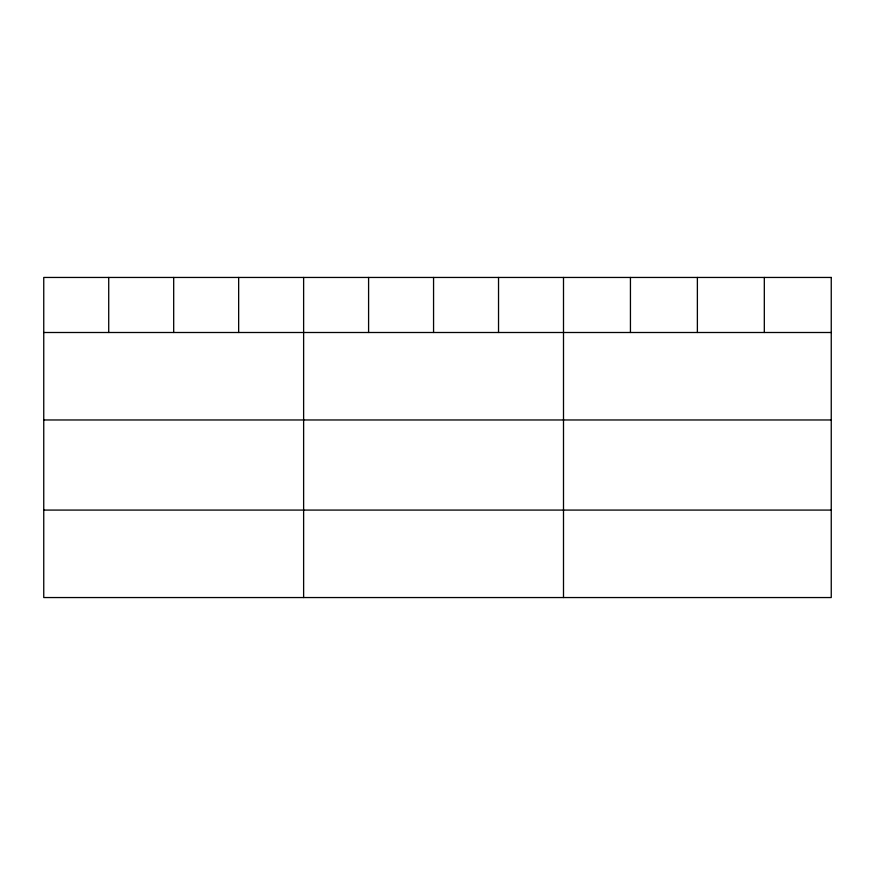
<?xml version="1.0" encoding="UTF-8"?>
<svg xmlns="http://www.w3.org/2000/svg" width="875" height="875" viewBox="0 0 875 875"><rect width="100%" height="100%" fill="white"/><g stroke="black" fill="none" stroke-linecap="round" stroke-linejoin="round"><path stroke-width="1.31" d="M43.75 332.5L831.25 332.5M43.75 419.967L831.25 419.967M43.75 510.081L831.25 510.081M764.312 277.452L764.312 332.5M697.375 277.452L697.375 332.5M630.438 277.452L630.438 332.5M563.5 277.452L563.5 597.548M498.531 277.452L498.531 332.5M433.562 277.452L433.562 332.5M368.594 277.452L368.594 332.5M303.625 277.452L303.625 597.548M238.656 277.452L238.656 332.5M173.688 277.452L173.688 332.5M108.719 277.452L108.719 332.5M831.25 277.452L43.75 277.452L43.75 597.548L831.25 597.548L831.25 277.452"/></g></svg>
